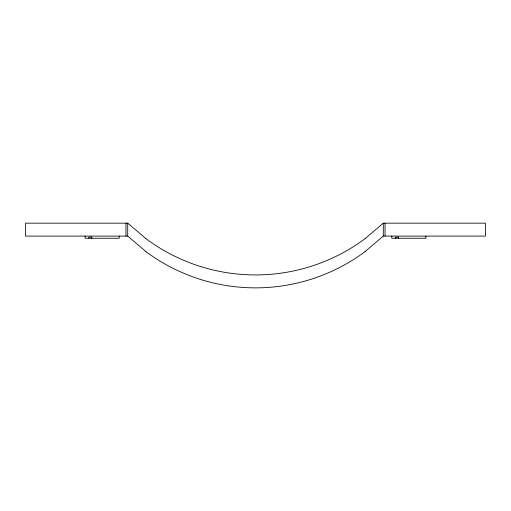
<?xml version="1.0" encoding="UTF-8"?>
<svg xmlns="http://www.w3.org/2000/svg" width="511" height="511" viewBox="0 0 511 511"><rect width="100%" height="100%" fill="white"/><g stroke="black" fill="none" stroke-linecap="round" stroke-linejoin="round"><path stroke-width="0.77" d="M365.288 238.433L383.282 223.166L485.45 223.16L485.45 236.095L383.282 236.095L365.288 251.367M145.712 238.433L127.718 223.166L25.55 223.166L25.55 236.101L127.718 236.101L145.712 251.367M91.929 237.174L88.754 237.174L88.754 238.254M398.612 237.174L395.437 237.174L395.437 238.254M425.88 236.101L425.88 238.254L391.803 238.254L391.803 236.101M398.446 237.174L398.446 238.254M385.045 223.16L385.045 236.095M383.282 223.16L383.282 236.101M127.718 223.166L127.718 236.101M125.955 223.166L125.955 236.101M119.197 236.101L119.197 238.254L85.12 238.254L85.12 236.101M91.763 237.174L91.763 238.254M365.327 238.496A183.743 183.743 0 0 1 145.673 238.496M365.327 251.431A183.743 183.743 0 0 1 145.673 251.431"/></g></svg>
